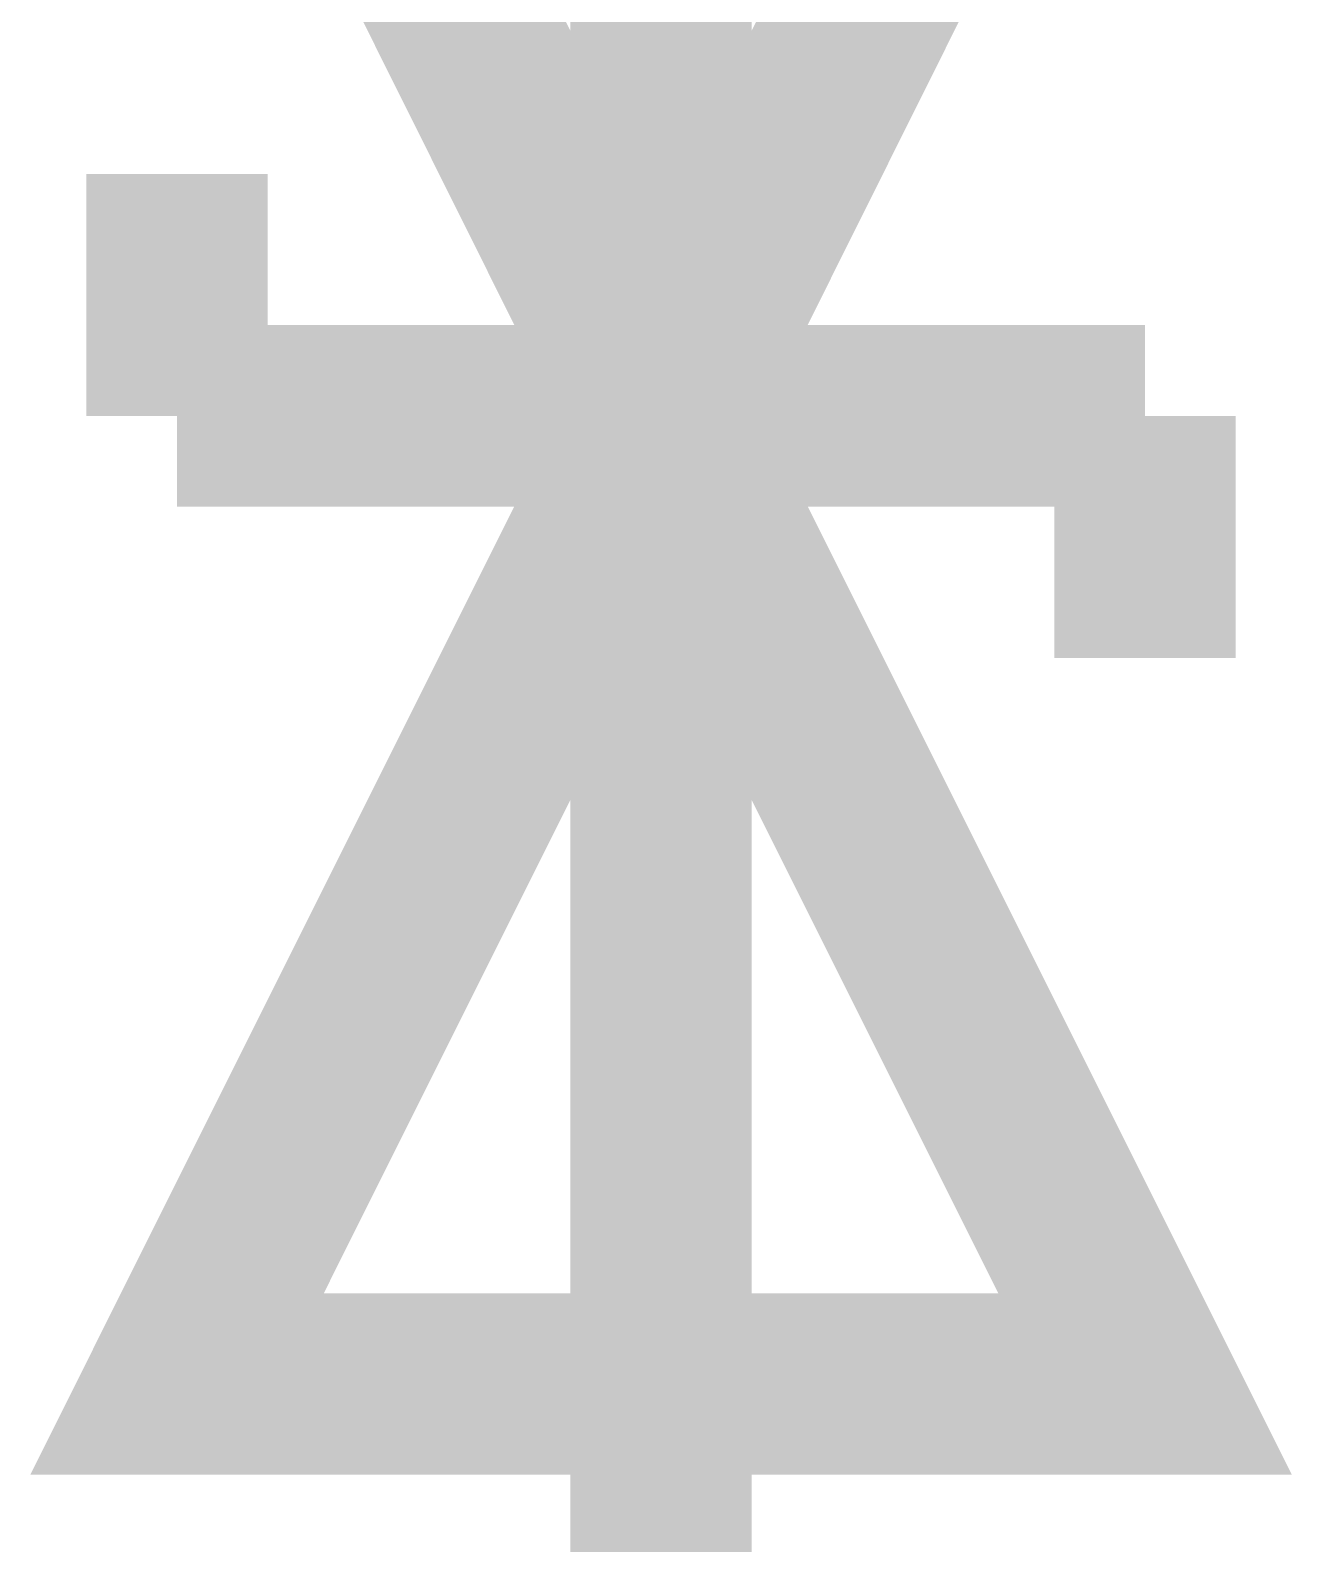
# Model space of a CAD drawing. Header units: inches. Extents: x 0 to 841, y 0 to 594.
# Drawn here: x 64.93 to 70.14, y 545.33 to 551.58 of the extents above; entities that cross this region are included whole.
import ezdxf

# ---------------------------------------------------------------- set-up
doc = ezdxf.new("R2010")
doc.units = ezdxf.units.IN
doc.layers.add('Sheet', color=255, linetype='Continuous')

msp = doc.modelspace()

# ---------------------------------------------------------------- linework, layer by layer
at = {"layer": 'Sheet'}
for points in [[(67.5306, 539.9969, 0.7493, 0.7493, 0), (67.5306, 559.9968, 0.7493, 0.7493, 0)], [(65.5319, 549.9913, 0.7493, 0.7493, 0), (65.5319, 550.9907, 0.7493, 0.7493, 0)], [(69.5294, 549.9913, 0.7493, 0.7493, 0), (65.5319, 549.9913, 0.7493, 0.7493, 0)], [(69.5294, 548.9918, 0.7493, 0.7493, 0), (69.5294, 549.9913, 0.7493, 0.7493, 0)]]:
    msp.add_lwpolyline(points, format="xyseb", dxfattribs=at)
for points in [[(69.5294, 554.0002, 0.7493, 0.7493, 0), (67.5306, 549.9913, 0.7493, 0.7493, 0), (65.5319, 554.0002, 0.7493, 0.7493, 0), (69.5294, 554.0002, 0.7493, 0.7493, 0)], [(65.5319, 545.9935, 0.7493, 0.7493, 0), (67.5306, 549.9913, 0.7493, 0.7493, 0), (69.5294, 545.9935, 0.7493, 0.7493, 0), (65.5319, 545.9935, 0.7493, 0.7493, 0)]]:
    msp.add_lwpolyline(points, format="xyseb", close=True, dxfattribs=at)

doc.saveas('drawing.dxf')
